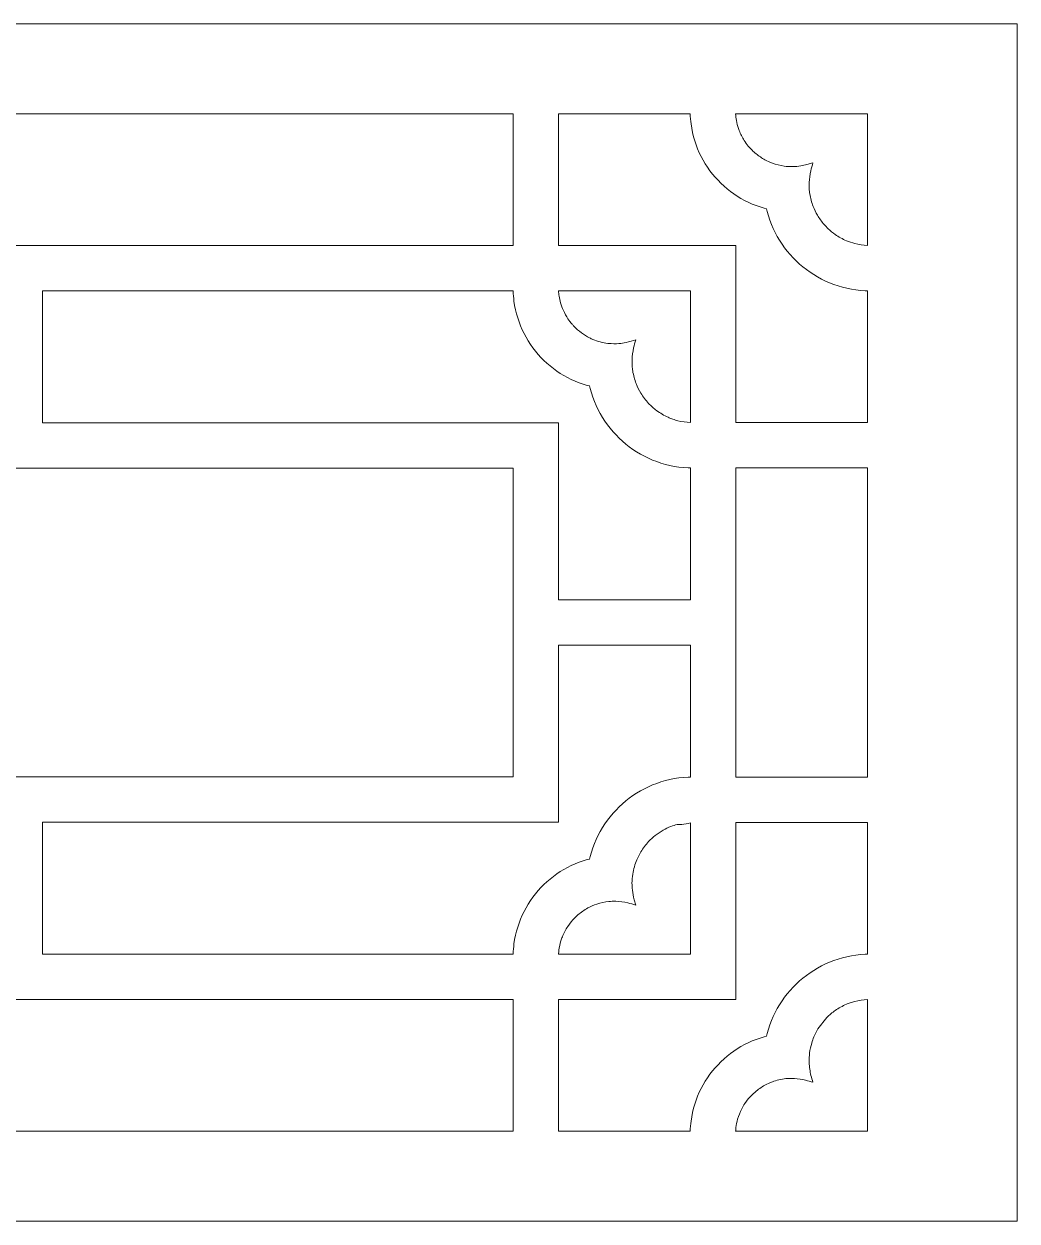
# Model space of a CAD drawing. Header units: centimetres. Extents: x -26.5 to 18, y -3.7 to 6.
# Drawn here: x 9.95 to 18.03, y -3.7 to 6.04 of the extents above; entities that cross this region are included whole.
import ezdxf

# ---------------------------------------------------------------- set-up
doc = ezdxf.new("R2010")
doc.units = ezdxf.units.CM
doc.header["$MEASUREMENT"] = 0
doc.layers.add('layer 1', color=7, linetype='Continuous')

msp = doc.modelspace()

# ---------------------------------------------------------------- linework, layer by layer
at = {"layer": 'layer 1', "color": 242, "lineweight": 9}
for points, knots in [([(-26.53457, -3.70309), (-26.53457, -3.70309), (-26.53457, 6.03856), (-26.53457, 6.03856), (-26.53457, 6.03856), (-26.53457, 6.03856), (18.03348, 6.03856), (18.03348, 6.03856), (18.03348, 6.03856), (18.03348, 6.03856), (18.03348, -3.70309), (18.03348, -3.70309), (18.03348, -3.70309), (18.03348, -3.70309), (-26.53457, -3.70309), (-26.53457, -3.70309)], [0, 0, 0, 0, 0.2, 0.2, 0.2, 0.2, 0.4, 0.4, 0.4, 0.4, 0.6, 0.6, 0.6, 0.6, 1, 1, 1, 1]), ([(13.9322, 5.30794), (13.9322, 5.30794), (5.8994, 5.30794), (5.8994, 5.30794), (5.8994, 5.30794), (5.8994, 5.30794), (5.8994, 4.23529), (5.8994, 4.23529), (5.8994, 4.23529), (5.8994, 4.23529), (13.9322, 4.23529), (13.9322, 4.23529), (13.9322, 4.23529), (13.9322, 4.23529), (13.9322, 5.30794), (13.9322, 5.30794)], [0, 0, 0, 0, 0.2, 0.2, 0.2, 0.2, 0.4, 0.4, 0.4, 0.4, 0.6, 0.6, 0.6, 0.6, 1, 1, 1, 1]), ([(16.37817, 3.99832), (16.37817, 3.99832), (16.34791, 4.01821), (16.34791, 4.01821), (16.34791, 4.01821), (16.34791, 4.01821), (16.31855, 4.03932), (16.31855, 4.03932), (16.31855, 4.03932), (16.31855, 4.03932), (16.29011, 4.06159), (16.29011, 4.06159), (16.29011, 4.06159), (16.29011, 4.06159), (16.26265, 4.08502), (16.26265, 4.08502), (16.26265, 4.08502), (16.26265, 4.08502), (16.23618, 4.10954), (16.23618, 4.10954), (16.23618, 4.10954), (16.23618, 4.10954), (16.21075, 4.13513), (16.21075, 4.13513), (16.21075, 4.13513), (16.21075, 4.13513), (16.1864, 4.16175), (16.1864, 4.16175), (16.1864, 4.16175), (16.1864, 4.16175), (16.16315, 4.18938), (16.16315, 4.18938), (16.16315, 4.18938), (16.16315, 4.18938), (16.14105, 4.21795), (16.14105, 4.21795), (16.14105, 4.21795), (16.14105, 4.21795), (16.12012, 4.24746), (16.12012, 4.24746), (16.12012, 4.24746), (16.12012, 4.24746), (16.10042, 4.27785), (16.10042, 4.27785), (16.10042, 4.27785), (16.10042, 4.27785), (16.08196, 4.3091), (16.08196, 4.3091), (16.08196, 4.3091), (16.08196, 4.3091), (16.0648, 4.34116), (16.0648, 4.34116), (16.0648, 4.34116), (16.0648, 4.34116), (16.04896, 4.37401), (16.04896, 4.37401), (16.04896, 4.37401), (16.04896, 4.37401), (16.03448, 4.4076), (16.03448, 4.4076), (16.03448, 4.4076), (16.03448, 4.4076), (16.0214, 4.44191), (16.0214, 4.44191), (16.0214, 4.44191), (16.0214, 4.44191), (16.00975, 4.47688), (16.00975, 4.47688), (16.00975, 4.47688), (16.00975, 4.47688), (15.99957, 4.51249), (15.99957, 4.51249), (15.99957, 4.51249), (15.99957, 4.51249), (15.99443, 4.53397), (15.99443, 4.53397), (15.99443, 4.53397), (15.99443, 4.53397), (15.97524, 4.53892), (15.97524, 4.53892), (15.97524, 4.53892), (15.97524, 4.53892), (15.94196, 4.54902), (15.94196, 4.54902), (15.94196, 4.54902), (15.94196, 4.54902), (15.90929, 4.56048), (15.90929, 4.56048), (15.90929, 4.56048), (15.90929, 4.56048), (15.87726, 4.57325), (15.87726, 4.57325), (15.87726, 4.57325), (15.87726, 4.57325), (15.84589, 4.58732), (15.84589, 4.58732), (15.84589, 4.58732), (15.84589, 4.58732), (15.81523, 4.60263), (15.81523, 4.60263), (15.81523, 4.60263), (15.81523, 4.60263), (15.78531, 4.61916), (15.78531, 4.61916), (15.78531, 4.61916), (15.78531, 4.61916), (15.75616, 4.63687), (15.75616, 4.63687), (15.75616, 4.63687), (15.75616, 4.63687), (15.7278, 4.65574), (15.7278, 4.65574), (15.7278, 4.65574), (15.7278, 4.65574), (15.70028, 4.67573), (15.70028, 4.67573), (15.70028, 4.67573), (15.70028, 4.67573), (15.67363, 4.6968), (15.67363, 4.6968), (15.67363, 4.6968), (15.67363, 4.6968), (15.64788, 4.71892), (15.64788, 4.71892), (15.64788, 4.71892), (15.64788, 4.71892), (15.62305, 4.74207), (15.62305, 4.74207), (15.62305, 4.74207), (15.62305, 4.74207), (15.5992, 4.7662), (15.5992, 4.7662), (15.5992, 4.7662), (15.5992, 4.7662), (15.57634, 4.79129), (15.57634, 4.79129), (15.57634, 4.79129), (15.57634, 4.79129), (15.55452, 4.8173), (15.55452, 4.8173), (15.55452, 4.8173), (15.55452, 4.8173), (15.53375, 4.84421), (15.53375, 4.84421), (15.53375, 4.84421), (15.53375, 4.84421), (15.51408, 4.87197), (15.51408, 4.87197), (15.51408, 4.87197), (15.51408, 4.87197), (15.49553, 4.90055), (15.49553, 4.90055), (15.49553, 4.90055), (15.49553, 4.90055), (15.47816, 4.92993), (15.47816, 4.92993), (15.47816, 4.92993), (15.47816, 4.92993), (15.46197, 4.96007), (15.46197, 4.96007), (15.46197, 4.96007), (15.46197, 4.96007), (15.44702, 4.99093), (15.44702, 4.99093), (15.44702, 4.99093), (15.44702, 4.99093), (15.43332, 5.02249), (15.43332, 5.02249), (15.43332, 5.02249), (15.43332, 5.02249), (15.42092, 5.0547), (15.42092, 5.0547), (15.42092, 5.0547), (15.42092, 5.0547), (15.40984, 5.08755), (15.40984, 5.08755), (15.40984, 5.08755), (15.40984, 5.08755), (15.40013, 5.12099), (15.40013, 5.12099), (15.40013, 5.12099), (15.40013, 5.12099), (15.39181, 5.15499), (15.39181, 5.15499), (15.39181, 5.15499), (15.39181, 5.15499), (15.38493, 5.18951), (15.38493, 5.18951), (15.38493, 5.18951), (15.38493, 5.18951), (15.37949, 5.22453), (15.37949, 5.22453), (15.37949, 5.22453), (15.37641, 5.25233), (15.37352, 5.27993), (15.37287, 5.30794), (15.37287, 5.30794), (15.37287, 5.30794), (14.30112, 5.30794), (14.30112, 5.30794), (14.30112, 5.30794), (14.30112, 5.30794), (14.30112, 4.23529), (14.30112, 4.23529), (14.30112, 4.23529), (14.30112, 4.23529), (15.74313, 4.23529), (15.74313, 4.23529), (15.74313, 4.23529), (15.74313, 4.23529), (15.74313, 2.7944), (15.74313, 2.7944), (15.74313, 2.7944), (15.74313, 2.7944), (16.81578, 2.7944), (16.81578, 2.7944), (16.81578, 2.7944), (16.81578, 2.7944), (16.81578, 3.86684), (16.81578, 3.86684), (16.81578, 3.86684), (16.81578, 3.86684), (16.79794, 3.86723), (16.79794, 3.86723), (16.79794, 3.86723), (16.79794, 3.86723), (16.75977, 3.86977), (16.75977, 3.86977), (16.75977, 3.86977), (16.75977, 3.86977), (16.72205, 3.87395), (16.72205, 3.87395), (16.72205, 3.87395), (16.72205, 3.87395), (16.68483, 3.87974), (16.68483, 3.87974), (16.68483, 3.87974), (16.68483, 3.87974), (16.64814, 3.8871), (16.64814, 3.8871), (16.64814, 3.8871), (16.64814, 3.8871), (16.61202, 3.89601), (16.61202, 3.89601), (16.61202, 3.89601), (16.61202, 3.89601), (16.5765, 3.90641), (16.5765, 3.90641), (16.5765, 3.90641), (16.5765, 3.90641), (16.54163, 3.91827), (16.54163, 3.91827), (16.54163, 3.91827), (16.54163, 3.91827), (16.50743, 3.93158), (16.50743, 3.93158), (16.50743, 3.93158), (16.50743, 3.93158), (16.47396, 3.94627), (16.47396, 3.94627), (16.47396, 3.94627), (16.47396, 3.94627), (16.44123, 3.96231), (16.44123, 3.96231), (16.44123, 3.96231), (16.44123, 3.96231), (16.40929, 3.97967), (16.40929, 3.97967), (16.40929, 3.97967), (16.40929, 3.97967), (16.37817, 3.99832), (16.37817, 3.99832)], [0, 0, 0, 0, 0.0144928, 0.0144928, 0.0144928, 0.0144928, 0.0289855, 0.0289855, 0.0289855, 0.0289855, 0.0434783, 0.0434783, 0.0434783, 0.0434783, 0.057971, 0.057971, 0.057971, 0.057971, 0.0724638, 0.0724638, 0.0724638, 0.0724638, 0.0869565, 0.0869565, 0.0869565, 0.0869565, 0.1014493, 0.1014493, 0.1014493, 0.1014493, 0.115942, 0.115942, 0.115942, 0.115942, 0.1304348, 0.1304348, 0.1304348, 0.1304348, 0.1449275, 0.1449275, 0.1449275, 0.1449275, 0.1594203, 0.1594203, 0.1594203, 0.1594203, 0.173913, 0.173913, 0.173913, 0.173913, 0.1884058, 0.1884058, 0.1884058, 0.1884058, 0.2028986, 0.2028986, 0.2028986, 0.2028986, 0.2173913, 0.2173913, 0.2173913, 0.2173913, 0.2318841, 0.2318841, 0.2318841, 0.2318841, 0.2463768, 0.2463768, 0.2463768, 0.2463768, 0.2608696, 0.2608696, 0.2608696, 0.2608696, 0.2753623, 0.2753623, 0.2753623, 0.2753623, 0.2898551, 0.2898551, 0.2898551, 0.2898551, 0.3043478, 0.3043478, 0.3043478, 0.3043478, 0.3188406, 0.3188406, 0.3188406, 0.3188406, 0.3333333, 0.3333333, 0.3333333, 0.3333333, 0.3478261, 0.3478261, 0.3478261, 0.3478261, 0.3623188, 0.3623188, 0.3623188, 0.3623188, 0.3768116, 0.3768116, 0.3768116, 0.3768116, 0.3913043, 0.3913043, 0.3913043, 0.3913043, 0.4057971, 0.4057971, 0.4057971, 0.4057971, 0.4202899, 0.4202899, 0.4202899, 0.4202899, 0.4347826, 0.4347826, 0.4347826, 0.4347826, 0.4492754, 0.4492754, 0.4492754, 0.4492754, 0.4637681, 0.4637681, 0.4637681, 0.4637681, 0.4782609, 0.4782609, 0.4782609, 0.4782609, 0.4927536, 0.4927536, 0.4927536, 0.4927536, 0.5072464, 0.5072464, 0.5072464, 0.5072464, 0.5217391, 0.5217391, 0.5217391, 0.5217391, 0.5362319, 0.5362319, 0.5362319, 0.5362319, 0.5507246, 0.5507246, 0.5507246, 0.5507246, 0.5652174, 0.5652174, 0.5652174, 0.5652174, 0.5797101, 0.5797101, 0.5797101, 0.5797101, 0.5942029, 0.5942029, 0.5942029, 0.5942029, 0.6086957, 0.6086957, 0.6086957, 0.6086957, 0.6231884, 0.6231884, 0.6231884, 0.6231884, 0.6376812, 0.6376812, 0.6376812, 0.6376812, 0.6521739, 0.6521739, 0.6521739, 0.6521739, 0.6666667, 0.6666667, 0.6666667, 0.6666667, 0.6811594, 0.6811594, 0.6811594, 0.6811594, 0.6956522, 0.6956522, 0.6956522, 0.6956522, 0.7101449, 0.7101449, 0.7101449, 0.7101449, 0.7246377, 0.7246377, 0.7246377, 0.7246377, 0.7391304, 0.7391304, 0.7391304, 0.7391304, 0.7536232, 0.7536232, 0.7536232, 0.7536232, 0.7681159, 0.7681159, 0.7681159, 0.7681159, 0.7826087, 0.7826087, 0.7826087, 0.7826087, 0.7971014, 0.7971014, 0.7971014, 0.7971014, 0.8115942, 0.8115942, 0.8115942, 0.8115942, 0.826087, 0.826087, 0.826087, 0.826087, 0.8405797, 0.8405797, 0.8405797, 0.8405797, 0.8550725, 0.8550725, 0.8550725, 0.8550725, 0.8695652, 0.8695652, 0.8695652, 0.8695652, 0.884058, 0.884058, 0.884058, 0.884058, 0.8985507, 0.8985507, 0.8985507, 0.8985507, 0.9130435, 0.9130435, 0.9130435, 0.9130435, 0.9275362, 0.9275362, 0.9275362, 0.9275362, 0.942029, 0.942029, 0.942029, 0.942029, 0.9565217, 0.9565217, 0.9565217, 0.9565217, 0.9710145, 0.9710145, 0.9710145, 0.9710145, 1, 1, 1, 1]), ([(15.77185, 5.17114), (15.78323, 5.14283), (15.79676, 5.11601), (15.81261, 5.08998), (15.81261, 5.08998), (15.82259, 5.07383), (15.83443, 5.05916), (15.8458, 5.04398), (15.8458, 5.04398), (15.86525, 5.02177), (15.88584, 5.00126), (15.90849, 4.98236), (15.90849, 4.98236), (15.93142, 4.96363), (15.9555, 4.94726), (15.98107, 4.93237), (15.98107, 4.93237), (16.00081, 4.92233), (16.02086, 4.91324), (16.04141, 4.90503), (16.04141, 4.90503), (16.07271, 4.89449), (16.1043, 4.8868), (16.13691, 4.88175), (16.13691, 4.88175), (16.16044, 4.87827), (16.18432, 4.87773), (16.20807, 4.87784), (16.20807, 4.87784), (16.22962, 4.87804), (16.251, 4.88073), (16.27223, 4.88423), (16.27223, 4.88423), (16.28925, 4.88713), (16.30602, 4.89083), (16.32271, 4.89522), (16.32271, 4.89522), (16.32271, 4.89522), (16.37216, 4.90877), (16.37216, 4.90877), (16.37216, 4.90877), (16.3656, 4.88718), (16.35822, 4.86589), (16.35345, 4.84385), (16.35345, 4.84385), (16.34676, 4.81181), (16.34258, 4.7798), (16.34093, 4.74712), (16.34093, 4.74712), (16.33978, 4.72215), (16.34165, 4.69717), (16.34419, 4.67234), (16.34419, 4.67234), (16.34477, 4.66692), (16.34539, 4.66151), (16.34608, 4.65612), (16.34608, 4.65612), (16.35243, 4.62104), (16.3616, 4.58699), (16.37384, 4.55353), (16.37384, 4.55353), (16.38294, 4.52901), (16.39514, 4.50568), (16.40784, 4.48286), (16.40784, 4.48286), (16.41542, 4.46943), (16.42431, 4.45677), (16.43333, 4.4443), (16.43333, 4.4443), (16.45203, 4.41878), (16.47259, 4.39364), (16.49581, 4.37214), (16.49581, 4.37214), (16.51395, 4.35555), (16.5325, 4.33941), (16.55279, 4.32555), (16.55279, 4.32555), (16.58198, 4.30586), (16.61233, 4.28891), (16.64434, 4.2743), (16.64434, 4.2743), (16.6669, 4.26545), (16.68972, 4.25772), (16.71298, 4.25101), (16.71298, 4.25101), (16.74696, 4.24327), (16.781, 4.23828), (16.81578, 4.23626), (16.81578, 4.23626), (16.81578, 4.23626), (16.81578, 5.30794), (16.81578, 5.30794), (16.81578, 5.30794), (16.81578, 5.30794), (15.74264, 5.30794), (15.74264, 5.30794), (15.74264, 5.30794), (15.74358, 5.28916), (15.74529, 5.27046), (15.74887, 5.25202), (15.74887, 5.25202), (15.75332, 5.23004), (15.75829, 5.20803), (15.76585, 5.18692), (15.76585, 5.18692), (15.7678, 5.18163), (15.7698, 5.17637), (15.77185, 5.17114)], [0, 0, 0, 0, 0.0357143, 0.0357143, 0.0357143, 0.0357143, 0.0714286, 0.0714286, 0.0714286, 0.0714286, 0.1071429, 0.1071429, 0.1071429, 0.1071429, 0.1428571, 0.1428571, 0.1428571, 0.1428571, 0.1785714, 0.1785714, 0.1785714, 0.1785714, 0.2142857, 0.2142857, 0.2142857, 0.2142857, 0.25, 0.25, 0.25, 0.25, 0.2857143, 0.2857143, 0.2857143, 0.2857143, 0.3214286, 0.3214286, 0.3214286, 0.3214286, 0.3571429, 0.3571429, 0.3571429, 0.3571429, 0.3928571, 0.3928571, 0.3928571, 0.3928571, 0.4285714, 0.4285714, 0.4285714, 0.4285714, 0.4642857, 0.4642857, 0.4642857, 0.4642857, 0.5, 0.5, 0.5, 0.5, 0.5357143, 0.5357143, 0.5357143, 0.5357143, 0.5714286, 0.5714286, 0.5714286, 0.5714286, 0.6071429, 0.6071429, 0.6071429, 0.6071429, 0.6428571, 0.6428571, 0.6428571, 0.6428571, 0.6785714, 0.6785714, 0.6785714, 0.6785714, 0.7142857, 0.7142857, 0.7142857, 0.7142857, 0.75, 0.75, 0.75, 0.75, 0.7857143, 0.7857143, 0.7857143, 0.7857143, 0.8214286, 0.8214286, 0.8214286, 0.8214286, 0.8571429, 0.8571429, 0.8571429, 0.8571429, 0.8928571, 0.8928571, 0.8928571, 0.8928571, 0.9285714, 0.9285714, 0.9285714, 0.9285714, 1, 1, 1, 1]), ([(14.93661, 2.55677), (14.93661, 2.55677), (14.90636, 2.57666), (14.90636, 2.57666), (14.90636, 2.57666), (14.90636, 2.57666), (14.87699, 2.59777), (14.87699, 2.59777), (14.87699, 2.59777), (14.87699, 2.59777), (14.84856, 2.62004), (14.84856, 2.62004), (14.84856, 2.62004), (14.84856, 2.62004), (14.82109, 2.64347), (14.82109, 2.64347), (14.82109, 2.64347), (14.82109, 2.64347), (14.79462, 2.66799), (14.79462, 2.66799), (14.79462, 2.66799), (14.79462, 2.66799), (14.76919, 2.69358), (14.76919, 2.69358), (14.76919, 2.69358), (14.76919, 2.69358), (14.74484, 2.7202), (14.74484, 2.7202), (14.74484, 2.7202), (14.74484, 2.7202), (14.72159, 2.74782), (14.72159, 2.74782), (14.72159, 2.74782), (14.72159, 2.74782), (14.69949, 2.7764), (14.69949, 2.7764), (14.69949, 2.7764), (14.69949, 2.7764), (14.67857, 2.80591), (14.67857, 2.80591), (14.67857, 2.80591), (14.67857, 2.80591), (14.65887, 2.8363), (14.65887, 2.8363), (14.65887, 2.8363), (14.65887, 2.8363), (14.64041, 2.86755), (14.64041, 2.86755), (14.64041, 2.86755), (14.64041, 2.86755), (14.62325, 2.89961), (14.62325, 2.89961), (14.62325, 2.89961), (14.62325, 2.89961), (14.60741, 2.93246), (14.60741, 2.93246), (14.60741, 2.93246), (14.60741, 2.93246), (14.59293, 2.96605), (14.59293, 2.96605), (14.59293, 2.96605), (14.59293, 2.96605), (14.57985, 3.00035), (14.57985, 3.00035), (14.57985, 3.00035), (14.57985, 3.00035), (14.5682, 3.03533), (14.5682, 3.03533), (14.5682, 3.03533), (14.5682, 3.03533), (14.55802, 3.07094), (14.55802, 3.07094), (14.55802, 3.07094), (14.55802, 3.07094), (14.55288, 3.09242), (14.55288, 3.09242), (14.55288, 3.09242), (14.55288, 3.09242), (14.53369, 3.09737), (14.53369, 3.09737), (14.53369, 3.09737), (14.53369, 3.09737), (14.50042, 3.10747), (14.50042, 3.10747), (14.50042, 3.10747), (14.50042, 3.10747), (14.46774, 3.11893), (14.46774, 3.11893), (14.46774, 3.11893), (14.46774, 3.11893), (14.43571, 3.1317), (14.43571, 3.1317), (14.43571, 3.1317), (14.43571, 3.1317), (14.40434, 3.14577), (14.40434, 3.14577), (14.40434, 3.14577), (14.40434, 3.14577), (14.37368, 3.16108), (14.37368, 3.16108), (14.37368, 3.16108), (14.37368, 3.16108), (14.34376, 3.17761), (14.34376, 3.17761), (14.34376, 3.17761), (14.34376, 3.17761), (14.31461, 3.19532), (14.31461, 3.19532), (14.31461, 3.19532), (14.31461, 3.19532), (14.28625, 3.21419), (14.28625, 3.21419), (14.28625, 3.21419), (14.28625, 3.21419), (14.25873, 3.23417), (14.25873, 3.23417), (14.25873, 3.23417), (14.25873, 3.23417), (14.23208, 3.25525), (14.23208, 3.25525), (14.23208, 3.25525), (14.23208, 3.25525), (14.20633, 3.27737), (14.20633, 3.27737), (14.20633, 3.27737), (14.20633, 3.27737), (14.1815, 3.30052), (14.1815, 3.30052), (14.1815, 3.30052), (14.1815, 3.30052), (14.15765, 3.32465), (14.15765, 3.32465), (14.15765, 3.32465), (14.15765, 3.32465), (14.13479, 3.34974), (14.13479, 3.34974), (14.13479, 3.34974), (14.13479, 3.34974), (14.11297, 3.37575), (14.11297, 3.37575), (14.11297, 3.37575), (14.11297, 3.37575), (14.0922, 3.40265), (14.0922, 3.40265), (14.0922, 3.40265), (14.0922, 3.40265), (14.07253, 3.43041), (14.07253, 3.43041), (14.07253, 3.43041), (14.07253, 3.43041), (14.05398, 3.459), (14.05398, 3.459), (14.05398, 3.459), (14.05398, 3.459), (14.03661, 3.48837), (14.03661, 3.48837), (14.03661, 3.48837), (14.03661, 3.48837), (14.02042, 3.51852), (14.02042, 3.51852), (14.02042, 3.51852), (14.02042, 3.51852), (14.00547, 3.54938), (14.00547, 3.54938), (14.00547, 3.54938), (14.00547, 3.54938), (13.99177, 3.58094), (13.99177, 3.58094), (13.99177, 3.58094), (13.99177, 3.58094), (13.97937, 3.61315), (13.97937, 3.61315), (13.97937, 3.61315), (13.97937, 3.61315), (13.96829, 3.646), (13.96829, 3.646), (13.96829, 3.646), (13.96829, 3.646), (13.95858, 3.67944), (13.95858, 3.67944), (13.95858, 3.67944), (13.95858, 3.67944), (13.95026, 3.71344), (13.95026, 3.71344), (13.95026, 3.71344), (13.95026, 3.71344), (13.94338, 3.74796), (13.94338, 3.74796), (13.94338, 3.74796), (13.94338, 3.74796), (13.93794, 3.78298), (13.93794, 3.78298), (13.93794, 3.78298), (13.93486, 3.81078), (13.93197, 3.83839), (13.93132, 3.86639), (13.93132, 3.86639), (13.93132, 3.86639), (10.1011, 3.86639), (10.1011, 3.86639), (10.1011, 3.86639), (10.1011, 3.86639), (10.1011, 2.79374), (10.1011, 2.79374), (10.1011, 2.79374), (10.1011, 2.79374), (14.30158, 2.79374), (14.30158, 2.79374), (14.30158, 2.79374), (14.30158, 2.79374), (14.30158, 1.35219), (14.30158, 1.35219), (14.30158, 1.35219), (14.30158, 1.35219), (15.37422, 1.35219), (15.37422, 1.35219), (15.37422, 1.35219), (15.37422, 1.35219), (15.37422, 2.42528), (15.37422, 2.42528), (15.37422, 2.42528), (15.37422, 2.42528), (15.35638, 2.42568), (15.35638, 2.42568), (15.35638, 2.42568), (15.35638, 2.42568), (15.31821, 2.42822), (15.31821, 2.42822), (15.31821, 2.42822), (15.31821, 2.42822), (15.2805, 2.4324), (15.2805, 2.4324), (15.2805, 2.4324), (15.2805, 2.4324), (15.24328, 2.43818), (15.24328, 2.43818), (15.24328, 2.43818), (15.24328, 2.43818), (15.20659, 2.44555), (15.20659, 2.44555), (15.20659, 2.44555), (15.20659, 2.44555), (15.17047, 2.45445), (15.17047, 2.45445), (15.17047, 2.45445), (15.17047, 2.45445), (15.13495, 2.46486), (15.13495, 2.46486), (15.13495, 2.46486), (15.13495, 2.46486), (15.10008, 2.47672), (15.10008, 2.47672), (15.10008, 2.47672), (15.10008, 2.47672), (15.06588, 2.49002), (15.06588, 2.49002), (15.06588, 2.49002), (15.06588, 2.49002), (15.0324, 2.50471), (15.0324, 2.50471), (15.0324, 2.50471), (15.0324, 2.50471), (14.99967, 2.52076), (14.99967, 2.52076), (14.99967, 2.52076), (14.99967, 2.52076), (14.96773, 2.53812), (14.96773, 2.53812), (14.96773, 2.53812), (14.96773, 2.53812), (14.93661, 2.55677), (14.93661, 2.55677)], [0, 0, 0, 0, 0.0144928, 0.0144928, 0.0144928, 0.0144928, 0.0289855, 0.0289855, 0.0289855, 0.0289855, 0.0434783, 0.0434783, 0.0434783, 0.0434783, 0.057971, 0.057971, 0.057971, 0.057971, 0.0724638, 0.0724638, 0.0724638, 0.0724638, 0.0869565, 0.0869565, 0.0869565, 0.0869565, 0.1014493, 0.1014493, 0.1014493, 0.1014493, 0.115942, 0.115942, 0.115942, 0.115942, 0.1304348, 0.1304348, 0.1304348, 0.1304348, 0.1449275, 0.1449275, 0.1449275, 0.1449275, 0.1594203, 0.1594203, 0.1594203, 0.1594203, 0.173913, 0.173913, 0.173913, 0.173913, 0.1884058, 0.1884058, 0.1884058, 0.1884058, 0.2028986, 0.2028986, 0.2028986, 0.2028986, 0.2173913, 0.2173913, 0.2173913, 0.2173913, 0.2318841, 0.2318841, 0.2318841, 0.2318841, 0.2463768, 0.2463768, 0.2463768, 0.2463768, 0.2608696, 0.2608696, 0.2608696, 0.2608696, 0.2753623, 0.2753623, 0.2753623, 0.2753623, 0.2898551, 0.2898551, 0.2898551, 0.2898551, 0.3043478, 0.3043478, 0.3043478, 0.3043478, 0.3188406, 0.3188406, 0.3188406, 0.3188406, 0.3333333, 0.3333333, 0.3333333, 0.3333333, 0.3478261, 0.3478261, 0.3478261, 0.3478261, 0.3623188, 0.3623188, 0.3623188, 0.3623188, 0.3768116, 0.3768116, 0.3768116, 0.3768116, 0.3913043, 0.3913043, 0.3913043, 0.3913043, 0.4057971, 0.4057971, 0.4057971, 0.4057971, 0.4202899, 0.4202899, 0.4202899, 0.4202899, 0.4347826, 0.4347826, 0.4347826, 0.4347826, 0.4492754, 0.4492754, 0.4492754, 0.4492754, 0.4637681, 0.4637681, 0.4637681, 0.4637681, 0.4782609, 0.4782609, 0.4782609, 0.4782609, 0.4927536, 0.4927536, 0.4927536, 0.4927536, 0.5072464, 0.5072464, 0.5072464, 0.5072464, 0.5217391, 0.5217391, 0.5217391, 0.5217391, 0.5362319, 0.5362319, 0.5362319, 0.5362319, 0.5507246, 0.5507246, 0.5507246, 0.5507246, 0.5652174, 0.5652174, 0.5652174, 0.5652174, 0.5797101, 0.5797101, 0.5797101, 0.5797101, 0.5942029, 0.5942029, 0.5942029, 0.5942029, 0.6086957, 0.6086957, 0.6086957, 0.6086957, 0.6231884, 0.6231884, 0.6231884, 0.6231884, 0.6376812, 0.6376812, 0.6376812, 0.6376812, 0.6521739, 0.6521739, 0.6521739, 0.6521739, 0.6666667, 0.6666667, 0.6666667, 0.6666667, 0.6811594, 0.6811594, 0.6811594, 0.6811594, 0.6956522, 0.6956522, 0.6956522, 0.6956522, 0.7101449, 0.7101449, 0.7101449, 0.7101449, 0.7246377, 0.7246377, 0.7246377, 0.7246377, 0.7391304, 0.7391304, 0.7391304, 0.7391304, 0.7536232, 0.7536232, 0.7536232, 0.7536232, 0.7681159, 0.7681159, 0.7681159, 0.7681159, 0.7826087, 0.7826087, 0.7826087, 0.7826087, 0.7971014, 0.7971014, 0.7971014, 0.7971014, 0.8115942, 0.8115942, 0.8115942, 0.8115942, 0.826087, 0.826087, 0.826087, 0.826087, 0.8405797, 0.8405797, 0.8405797, 0.8405797, 0.8550725, 0.8550725, 0.8550725, 0.8550725, 0.8695652, 0.8695652, 0.8695652, 0.8695652, 0.884058, 0.884058, 0.884058, 0.884058, 0.8985507, 0.8985507, 0.8985507, 0.8985507, 0.9130435, 0.9130435, 0.9130435, 0.9130435, 0.9275362, 0.9275362, 0.9275362, 0.9275362, 0.942029, 0.942029, 0.942029, 0.942029, 0.9565217, 0.9565217, 0.9565217, 0.9565217, 0.9710145, 0.9710145, 0.9710145, 0.9710145, 1, 1, 1, 1]), ([(14.31693, 3.76895), (14.32268, 3.74756), (14.33095, 3.72698), (14.33998, 3.7068), (14.33998, 3.7068), (14.3509, 3.68297), (14.36342, 3.66022), (14.37751, 3.63815), (14.37751, 3.63815), (14.38858, 3.62335), (14.39911, 3.60812), (14.41139, 3.59434), (14.41139, 3.59434), (14.41648, 3.58874), (14.42163, 3.58323), (14.42685, 3.57781), (14.42685, 3.57781), (14.46376, 3.54033), (14.50678, 3.50663), (14.55417, 3.48352), (14.55417, 3.48352), (14.56301, 3.47929), (14.57187, 3.47523), (14.58083, 3.47135), (14.58083, 3.47135), (14.61958, 3.45476), (14.6609, 3.44507), (14.70253, 3.43915), (14.70253, 3.43915), (14.70253, 3.43915), (14.70919, 3.43826), (14.70919, 3.43826), (14.70919, 3.43826), (14.73698, 3.43625), (14.7653, 3.43505), (14.79305, 3.43769), (14.79305, 3.43769), (14.81247, 3.43968), (14.83166, 3.44253), (14.85077, 3.44645), (14.85077, 3.44645), (14.8777, 3.45212), (14.90408, 3.45994), (14.93061, 3.46722), (14.93061, 3.46722), (14.92404, 3.44562), (14.91667, 3.42434), (14.9119, 3.4023), (14.9119, 3.4023), (14.90521, 3.37026), (14.90103, 3.33825), (14.89938, 3.30557), (14.89938, 3.30557), (14.89823, 3.28059), (14.9001, 3.25562), (14.90264, 3.23079), (14.90264, 3.23079), (14.90322, 3.22537), (14.90384, 3.21996), (14.90453, 3.21457), (14.90453, 3.21457), (14.91088, 3.17949), (14.92004, 3.14544), (14.93229, 3.11198), (14.93229, 3.11198), (14.94237, 3.08483), (14.95621, 3.05885), (14.97057, 3.03377), (14.97057, 3.03377), (14.98965, 3.00422), (15.01078, 2.97659), (15.03442, 2.95056), (15.03442, 2.95056), (15.05394, 2.92925), (15.07637, 2.91042), (15.09898, 2.89251), (15.09898, 2.89251), (15.12879, 2.87139), (15.15982, 2.85315), (15.19274, 2.83741), (15.19274, 2.83741), (15.20572, 2.8313), (15.219, 2.82646), (15.2325, 2.82174), (15.2325, 2.82174), (15.2454, 2.81731), (15.25837, 2.81323), (15.27143, 2.80946), (15.27143, 2.80946), (15.30541, 2.80172), (15.33945, 2.79672), (15.37422, 2.79471), (15.37422, 2.79471), (15.37422, 2.79471), (15.37422, 3.86639), (15.37422, 3.86639), (15.37422, 3.86639), (15.37422, 3.86639), (14.30109, 3.86639), (14.30109, 3.86639), (14.30109, 3.86639), (14.30182, 3.85174), (14.30321, 3.83714), (14.30503, 3.82261), (14.30503, 3.82261), (14.30831, 3.80454), (14.31229, 3.78669), (14.31693, 3.76895)], [0, 0, 0, 0, 0.0357143, 0.0357143, 0.0357143, 0.0357143, 0.0714286, 0.0714286, 0.0714286, 0.0714286, 0.1071429, 0.1071429, 0.1071429, 0.1071429, 0.1428571, 0.1428571, 0.1428571, 0.1428571, 0.1785714, 0.1785714, 0.1785714, 0.1785714, 0.2142857, 0.2142857, 0.2142857, 0.2142857, 0.25, 0.25, 0.25, 0.25, 0.2857143, 0.2857143, 0.2857143, 0.2857143, 0.3214286, 0.3214286, 0.3214286, 0.3214286, 0.3571429, 0.3571429, 0.3571429, 0.3571429, 0.3928571, 0.3928571, 0.3928571, 0.3928571, 0.4285714, 0.4285714, 0.4285714, 0.4285714, 0.4642857, 0.4642857, 0.4642857, 0.4642857, 0.5, 0.5, 0.5, 0.5, 0.5357143, 0.5357143, 0.5357143, 0.5357143, 0.5714286, 0.5714286, 0.5714286, 0.5714286, 0.6071429, 0.6071429, 0.6071429, 0.6071429, 0.6428571, 0.6428571, 0.6428571, 0.6428571, 0.6785714, 0.6785714, 0.6785714, 0.6785714, 0.7142857, 0.7142857, 0.7142857, 0.7142857, 0.75, 0.75, 0.75, 0.75, 0.7857143, 0.7857143, 0.7857143, 0.7857143, 0.8214286, 0.8214286, 0.8214286, 0.8214286, 0.8571429, 0.8571429, 0.8571429, 0.8571429, 0.8928571, 0.8928571, 0.8928571, 0.8928571, 0.9285714, 0.9285714, 0.9285714, 0.9285714, 1, 1, 1, 1]), ([(5.90063, 2.42483), (5.90063, 2.42483), (5.90063, -0.08936), (5.90063, -0.08936), (5.90063, -0.08936), (5.90063, -0.08936), (13.93267, -0.08936), (13.93267, -0.08936), (13.93267, -0.08936), (13.93267, -0.08936), (13.93267, 2.42483), (13.93267, 2.42483), (13.93267, 2.42483), (13.93267, 2.42483), (5.90063, 2.42483), (5.90063, 2.42483)], [0, 0, 0, 0, 0.2, 0.2, 0.2, 0.2, 0.4, 0.4, 0.4, 0.4, 0.6, 0.6, 0.6, 0.6, 1, 1, 1, 1]), ([(16.81578, -0.0916), (16.81578, -0.0916), (16.81578, 2.42549), (16.81578, 2.42549), (16.81578, 2.42549), (16.81578, 2.42549), (15.74313, 2.42549), (15.74313, 2.42549), (15.74313, 2.42549), (15.74313, 2.42549), (15.74313, -0.0916), (15.74313, -0.0916), (15.74313, -0.0916), (15.74313, -0.0916), (16.81578, -0.0916), (16.81578, -0.0916)], [0, 0, 0, 0, 0.2, 0.2, 0.2, 0.2, 0.4, 0.4, 0.4, 0.4, 0.6, 0.6, 0.6, 0.6, 1, 1, 1, 1]), ([(13.95858, -1.34396), (13.95858, -1.34396), (13.96829, -1.31052), (13.96829, -1.31052), (13.96829, -1.31052), (13.96829, -1.31052), (13.97937, -1.27767), (13.97937, -1.27767), (13.97937, -1.27767), (13.97937, -1.27767), (13.99177, -1.24545), (13.99177, -1.24545), (13.99177, -1.24545), (13.99177, -1.24545), (14.00547, -1.2139), (14.00547, -1.2139), (14.00547, -1.2139), (14.00547, -1.2139), (14.02042, -1.18303), (14.02042, -1.18303), (14.02042, -1.18303), (14.02042, -1.18303), (14.03661, -1.15289), (14.03661, -1.15289), (14.03661, -1.15289), (14.03661, -1.15289), (14.05398, -1.12351), (14.05398, -1.12351), (14.05398, -1.12351), (14.05398, -1.12351), (14.07253, -1.09493), (14.07253, -1.09493), (14.07253, -1.09493), (14.07253, -1.09493), (14.0922, -1.06717), (14.0922, -1.06717), (14.0922, -1.06717), (14.0922, -1.06717), (14.11297, -1.04027), (14.11297, -1.04027), (14.11297, -1.04027), (14.11297, -1.04027), (14.13479, -1.01426), (14.13479, -1.01426), (14.13479, -1.01426), (14.13479, -1.01426), (14.15765, -0.98917), (14.15765, -0.98917), (14.15765, -0.98917), (14.15765, -0.98917), (14.1815, -0.96503), (14.1815, -0.96503), (14.1815, -0.96503), (14.1815, -0.96503), (14.20633, -0.94189), (14.20633, -0.94189), (14.20633, -0.94189), (14.20633, -0.94189), (14.23208, -0.91976), (14.23208, -0.91976), (14.23208, -0.91976), (14.23208, -0.91976), (14.25873, -0.89869), (14.25873, -0.89869), (14.25873, -0.89869), (14.25873, -0.89869), (14.28625, -0.8787), (14.28625, -0.8787), (14.28625, -0.8787), (14.28625, -0.8787), (14.31461, -0.85984), (14.31461, -0.85984), (14.31461, -0.85984), (14.31461, -0.85984), (14.34376, -0.84213), (14.34376, -0.84213), (14.34376, -0.84213), (14.34376, -0.84213), (14.37368, -0.82559), (14.37368, -0.82559), (14.37368, -0.82559), (14.37368, -0.82559), (14.40434, -0.81028), (14.40434, -0.81028), (14.40434, -0.81028), (14.40434, -0.81028), (14.43571, -0.79623), (14.43571, -0.79623), (14.43571, -0.79623), (14.43571, -0.79623), (14.46774, -0.78345), (14.46774, -0.78345), (14.46774, -0.78345), (14.46774, -0.78345), (14.50042, -0.77199), (14.50042, -0.77199), (14.50042, -0.77199), (14.50042, -0.77199), (14.53369, -0.76189), (14.53369, -0.76189), (14.53369, -0.76189), (14.53369, -0.76189), (14.55288, -0.75695), (14.55288, -0.75695), (14.55288, -0.75695), (14.55288, -0.75695), (14.55802, -0.73546), (14.55802, -0.73546), (14.55802, -0.73546), (14.55802, -0.73546), (14.5682, -0.69985), (14.5682, -0.69985), (14.5682, -0.69985), (14.5682, -0.69985), (14.57985, -0.66487), (14.57985, -0.66487), (14.57985, -0.66487), (14.57985, -0.66487), (14.59293, -0.63057), (14.59293, -0.63057), (14.59293, -0.63057), (14.59293, -0.63057), (14.60741, -0.59698), (14.60741, -0.59698), (14.60741, -0.59698), (14.60741, -0.59698), (14.62325, -0.56413), (14.62325, -0.56413), (14.62325, -0.56413), (14.62325, -0.56413), (14.64041, -0.53206), (14.64041, -0.53206), (14.64041, -0.53206), (14.64041, -0.53206), (14.65887, -0.50082), (14.65887, -0.50082), (14.65887, -0.50082), (14.65887, -0.50082), (14.67857, -0.47043), (14.67857, -0.47043), (14.67857, -0.47043), (14.67857, -0.47043), (14.69949, -0.44092), (14.69949, -0.44092), (14.69949, -0.44092), (14.69949, -0.44092), (14.72159, -0.41234), (14.72159, -0.41234), (14.72159, -0.41234), (14.72159, -0.41234), (14.74484, -0.38472), (14.74484, -0.38472), (14.74484, -0.38472), (14.74484, -0.38472), (14.76919, -0.3581), (14.76919, -0.3581), (14.76919, -0.3581), (14.76919, -0.3581), (14.79462, -0.33251), (14.79462, -0.33251), (14.79462, -0.33251), (14.79462, -0.33251), (14.82109, -0.30798), (14.82109, -0.30798), (14.82109, -0.30798), (14.82109, -0.30798), (14.84856, -0.28456), (14.84856, -0.28456), (14.84856, -0.28456), (14.84856, -0.28456), (14.87699, -0.26228), (14.87699, -0.26228), (14.87699, -0.26228), (14.87699, -0.26228), (14.90635, -0.24118), (14.90635, -0.24118), (14.90635, -0.24118), (14.90635, -0.24118), (14.93661, -0.22128), (14.93661, -0.22128), (14.93661, -0.22128), (14.93661, -0.22128), (14.96773, -0.20264), (14.96773, -0.20264), (14.96773, -0.20264), (14.96773, -0.20264), (14.99967, -0.18527), (14.99967, -0.18527), (14.99967, -0.18527), (14.99967, -0.18527), (15.0324, -0.16922), (15.0324, -0.16922), (15.0324, -0.16922), (15.0324, -0.16922), (15.06588, -0.15454), (15.06588, -0.15454), (15.06588, -0.15454), (15.06588, -0.15454), (15.10008, -0.14124), (15.10008, -0.14124), (15.10008, -0.14124), (15.10008, -0.14124), (15.13495, -0.12937), (15.13495, -0.12937), (15.13495, -0.12937), (15.13495, -0.12937), (15.17047, -0.11897), (15.17047, -0.11897), (15.17047, -0.11897), (15.17047, -0.11897), (15.20659, -0.11007), (15.20659, -0.11007), (15.20659, -0.11007), (15.20659, -0.11007), (15.24328, -0.10271), (15.24328, -0.10271), (15.24328, -0.10271), (15.24328, -0.10271), (15.2805, -0.09692), (15.2805, -0.09692), (15.2805, -0.09692), (15.2805, -0.09692), (15.31822, -0.09274), (15.31822, -0.09274), (15.31822, -0.09274), (15.31822, -0.09274), (15.35638, -0.0902), (15.35638, -0.0902), (15.35638, -0.0902), (15.35638, -0.0902), (15.37422, -0.08981), (15.37422, -0.08981), (15.37422, -0.08981), (15.37422, -0.08981), (15.37422, 0.98328), (15.37422, 0.98328), (15.37422, 0.98328), (15.37422, 0.98328), (14.30158, 0.98328), (14.30158, 0.98328), (14.30158, 0.98328), (14.30158, 0.98328), (14.30158, -0.45827), (14.30158, -0.45827), (14.30158, -0.45827), (14.30158, -0.45827), (10.1011, -0.45827), (10.1011, -0.45827), (10.1011, -0.45827), (10.1011, -0.45827), (10.1011, -1.53091), (10.1011, -1.53091), (10.1011, -1.53091), (10.1011, -1.53091), (13.93132, -1.53091), (13.93132, -1.53091), (13.93132, -1.53091), (13.93197, -1.50291), (13.93486, -1.47529), (13.93794, -1.4475), (13.93794, -1.4475), (13.93794, -1.4475), (13.94338, -1.41249), (13.94338, -1.41249), (13.94338, -1.41249), (13.94338, -1.41249), (13.95026, -1.37796), (13.95026, -1.37796), (13.95026, -1.37796), (13.95026, -1.37796), (13.95858, -1.34396), (13.95858, -1.34396)], [0, 0, 0, 0, 0.0144928, 0.0144928, 0.0144928, 0.0144928, 0.0289855, 0.0289855, 0.0289855, 0.0289855, 0.0434783, 0.0434783, 0.0434783, 0.0434783, 0.057971, 0.057971, 0.057971, 0.057971, 0.0724638, 0.0724638, 0.0724638, 0.0724638, 0.0869565, 0.0869565, 0.0869565, 0.0869565, 0.1014493, 0.1014493, 0.1014493, 0.1014493, 0.115942, 0.115942, 0.115942, 0.115942, 0.1304348, 0.1304348, 0.1304348, 0.1304348, 0.1449275, 0.1449275, 0.1449275, 0.1449275, 0.1594203, 0.1594203, 0.1594203, 0.1594203, 0.173913, 0.173913, 0.173913, 0.173913, 0.1884058, 0.1884058, 0.1884058, 0.1884058, 0.2028986, 0.2028986, 0.2028986, 0.2028986, 0.2173913, 0.2173913, 0.2173913, 0.2173913, 0.2318841, 0.2318841, 0.2318841, 0.2318841, 0.2463768, 0.2463768, 0.2463768, 0.2463768, 0.2608696, 0.2608696, 0.2608696, 0.2608696, 0.2753623, 0.2753623, 0.2753623, 0.2753623, 0.2898551, 0.2898551, 0.2898551, 0.2898551, 0.3043478, 0.3043478, 0.3043478, 0.3043478, 0.3188406, 0.3188406, 0.3188406, 0.3188406, 0.3333333, 0.3333333, 0.3333333, 0.3333333, 0.3478261, 0.3478261, 0.3478261, 0.3478261, 0.3623188, 0.3623188, 0.3623188, 0.3623188, 0.3768116, 0.3768116, 0.3768116, 0.3768116, 0.3913043, 0.3913043, 0.3913043, 0.3913043, 0.4057971, 0.4057971, 0.4057971, 0.4057971, 0.4202899, 0.4202899, 0.4202899, 0.4202899, 0.4347826, 0.4347826, 0.4347826, 0.4347826, 0.4492754, 0.4492754, 0.4492754, 0.4492754, 0.4637681, 0.4637681, 0.4637681, 0.4637681, 0.4782609, 0.4782609, 0.4782609, 0.4782609, 0.4927536, 0.4927536, 0.4927536, 0.4927536, 0.5072464, 0.5072464, 0.5072464, 0.5072464, 0.5217391, 0.5217391, 0.5217391, 0.5217391, 0.5362319, 0.5362319, 0.5362319, 0.5362319, 0.5507246, 0.5507246, 0.5507246, 0.5507246, 0.5652174, 0.5652174, 0.5652174, 0.5652174, 0.5797101, 0.5797101, 0.5797101, 0.5797101, 0.5942029, 0.5942029, 0.5942029, 0.5942029, 0.6086957, 0.6086957, 0.6086957, 0.6086957, 0.6231884, 0.6231884, 0.6231884, 0.6231884, 0.6376812, 0.6376812, 0.6376812, 0.6376812, 0.6521739, 0.6521739, 0.6521739, 0.6521739, 0.6666667, 0.6666667, 0.6666667, 0.6666667, 0.6811594, 0.6811594, 0.6811594, 0.6811594, 0.6956522, 0.6956522, 0.6956522, 0.6956522, 0.7101449, 0.7101449, 0.7101449, 0.7101449, 0.7246377, 0.7246377, 0.7246377, 0.7246377, 0.7391304, 0.7391304, 0.7391304, 0.7391304, 0.7536232, 0.7536232, 0.7536232, 0.7536232, 0.7681159, 0.7681159, 0.7681159, 0.7681159, 0.7826087, 0.7826087, 0.7826087, 0.7826087, 0.7971014, 0.7971014, 0.7971014, 0.7971014, 0.8115942, 0.8115942, 0.8115942, 0.8115942, 0.826087, 0.826087, 0.826087, 0.826087, 0.8405797, 0.8405797, 0.8405797, 0.8405797, 0.8550725, 0.8550725, 0.8550725, 0.8550725, 0.8695652, 0.8695652, 0.8695652, 0.8695652, 0.884058, 0.884058, 0.884058, 0.884058, 0.8985507, 0.8985507, 0.8985507, 0.8985507, 0.9130435, 0.9130435, 0.9130435, 0.9130435, 0.9275362, 0.9275362, 0.9275362, 0.9275362, 0.942029, 0.942029, 0.942029, 0.942029, 0.9565217, 0.9565217, 0.9565217, 0.9565217, 0.9710145, 0.9710145, 0.9710145, 0.9710145, 1, 1, 1, 1]), ([(15.21525, -0.49247), (15.19354, -0.5007), (15.17289, -0.51133), (15.15266, -0.52273), (15.15266, -0.52273), (15.13043, -0.53547), (15.10859, -0.54918), (15.08864, -0.56532), (15.08864, -0.56532), (15.06968, -0.5809), (15.05102, -0.59695), (15.03442, -0.61508), (15.03442, -0.61508), (15.01078, -0.64106), (14.98962, -0.66876), (14.97057, -0.6983), (14.97057, -0.6983), (14.95862, -0.71915), (14.94766, -0.74047), (14.9377, -0.76236), (14.9377, -0.76236), (14.92276, -0.80028), (14.91179, -0.83898), (14.90453, -0.8791), (14.90453, -0.8791), (14.90133, -0.90409), (14.89944, -0.92931), (14.8988, -0.95452), (14.8988, -0.95452), (14.8993, -0.97276), (14.90049, -0.99093), (14.90248, -1.00909), (14.90248, -1.00909), (14.90551, -1.03546), (14.90969, -1.06265), (14.91734, -1.08812), (14.91734, -1.08812), (14.91734, -1.08812), (14.93057, -1.13183), (14.93057, -1.13183), (14.93057, -1.13183), (14.9085, -1.12573), (14.8865, -1.11923), (14.8642, -1.11394), (14.8642, -1.11394), (14.8324, -1.10662), (14.79921, -1.10116), (14.76652, -1.10081), (14.76652, -1.10081), (14.74737, -1.10074), (14.72831, -1.10138), (14.70919, -1.10279), (14.70919, -1.10279), (14.6765, -1.10704), (14.64463, -1.11388), (14.61313, -1.12368), (14.61313, -1.12368), (14.58774, -1.1317), (14.56323, -1.14324), (14.53952, -1.15535), (14.53952, -1.15535), (14.51079, -1.17205), (14.48398, -1.19068), (14.45869, -1.2123), (14.45869, -1.2123), (14.43922, -1.22929), (14.42126, -1.24746), (14.40425, -1.26695), (14.40425, -1.26695), (14.40425, -1.26695), (14.37561, -1.30565), (14.37561, -1.30565), (14.37561, -1.30565), (14.35862, -1.33272), (14.34398, -1.36063), (14.33186, -1.39023), (14.33186, -1.39023), (14.3277, -1.40057), (14.32382, -1.41098), (14.32021, -1.42155), (14.32021, -1.42155), (14.313, -1.44704), (14.30645, -1.47338), (14.30355, -1.49977), (14.30355, -1.49977), (14.30249, -1.51012), (14.3016, -1.5205), (14.30109, -1.53091), (14.30109, -1.53091), (14.30109, -1.53091), (15.37422, -1.53091), (15.37422, -1.53091), (15.37422, -1.53091), (15.37422, -1.53091), (15.37422, -0.46282), (15.37422, -0.46282), (15.37422, -0.46282), (15.35078, -0.46799), (15.3278, -0.47385), (15.30378, -0.47604), (15.30378, -0.47604), (15.29136, -0.47692), (15.27937, -0.4768), (15.26699, -0.47527), (15.26699, -0.47527), (15.24954, -0.48042), (15.23233, -0.48615), (15.21525, -0.49247)], [0, 0, 0, 0, 0.0357143, 0.0357143, 0.0357143, 0.0357143, 0.0714286, 0.0714286, 0.0714286, 0.0714286, 0.1071429, 0.1071429, 0.1071429, 0.1071429, 0.1428571, 0.1428571, 0.1428571, 0.1428571, 0.1785714, 0.1785714, 0.1785714, 0.1785714, 0.2142857, 0.2142857, 0.2142857, 0.2142857, 0.25, 0.25, 0.25, 0.25, 0.2857143, 0.2857143, 0.2857143, 0.2857143, 0.3214286, 0.3214286, 0.3214286, 0.3214286, 0.3571429, 0.3571429, 0.3571429, 0.3571429, 0.3928571, 0.3928571, 0.3928571, 0.3928571, 0.4285714, 0.4285714, 0.4285714, 0.4285714, 0.4642857, 0.4642857, 0.4642857, 0.4642857, 0.5, 0.5, 0.5, 0.5, 0.5357143, 0.5357143, 0.5357143, 0.5357143, 0.5714286, 0.5714286, 0.5714286, 0.5714286, 0.6071429, 0.6071429, 0.6071429, 0.6071429, 0.6428571, 0.6428571, 0.6428571, 0.6428571, 0.6785714, 0.6785714, 0.6785714, 0.6785714, 0.7142857, 0.7142857, 0.7142857, 0.7142857, 0.75, 0.75, 0.75, 0.75, 0.7857143, 0.7857143, 0.7857143, 0.7857143, 0.8214286, 0.8214286, 0.8214286, 0.8214286, 0.8571429, 0.8571429, 0.8571429, 0.8571429, 0.8928571, 0.8928571, 0.8928571, 0.8928571, 0.9285714, 0.9285714, 0.9285714, 0.9285714, 1, 1, 1, 1]), ([(15.44702, -2.65545), (15.44702, -2.65545), (15.46197, -2.62458), (15.46197, -2.62458), (15.46197, -2.62458), (15.46197, -2.62458), (15.47816, -2.59445), (15.47816, -2.59445), (15.47816, -2.59445), (15.47816, -2.59445), (15.49553, -2.56507), (15.49553, -2.56507), (15.49553, -2.56507), (15.49553, -2.56507), (15.51408, -2.53648), (15.51408, -2.53648), (15.51408, -2.53648), (15.51408, -2.53648), (15.53375, -2.50872), (15.53375, -2.50872), (15.53375, -2.50872), (15.53375, -2.50872), (15.55452, -2.48182), (15.55452, -2.48182), (15.55452, -2.48182), (15.55452, -2.48182), (15.57634, -2.45581), (15.57634, -2.45581), (15.57634, -2.45581), (15.57634, -2.45581), (15.5992, -2.43072), (15.5992, -2.43072), (15.5992, -2.43072), (15.5992, -2.43072), (15.62305, -2.40658), (15.62305, -2.40658), (15.62305, -2.40658), (15.62305, -2.40658), (15.64788, -2.38344), (15.64788, -2.38344), (15.64788, -2.38344), (15.64788, -2.38344), (15.67363, -2.36131), (15.67363, -2.36131), (15.67363, -2.36131), (15.67363, -2.36131), (15.70028, -2.34024), (15.70028, -2.34024), (15.70028, -2.34024), (15.70028, -2.34024), (15.7278, -2.32026), (15.7278, -2.32026), (15.7278, -2.32026), (15.7278, -2.32026), (15.75616, -2.30139), (15.75616, -2.30139), (15.75616, -2.30139), (15.75616, -2.30139), (15.78531, -2.28368), (15.78531, -2.28368), (15.78531, -2.28368), (15.78531, -2.28368), (15.81523, -2.26715), (15.81523, -2.26715), (15.81523, -2.26715), (15.81523, -2.26715), (15.84589, -2.25184), (15.84589, -2.25184), (15.84589, -2.25184), (15.84589, -2.25184), (15.87726, -2.23778), (15.87726, -2.23778), (15.87726, -2.23778), (15.87726, -2.23778), (15.90929, -2.225), (15.90929, -2.225), (15.90929, -2.225), (15.90929, -2.225), (15.94196, -2.21355), (15.94196, -2.21355), (15.94196, -2.21355), (15.94196, -2.21355), (15.97524, -2.20344), (15.97524, -2.20344), (15.97524, -2.20344), (15.97524, -2.20344), (15.99443, -2.1985), (15.99443, -2.1985), (15.99443, -2.1985), (15.99443, -2.1985), (15.99957, -2.17702), (15.99957, -2.17702), (15.99957, -2.17702), (15.99957, -2.17702), (16.00975, -2.1414), (16.00975, -2.1414), (16.00975, -2.1414), (16.00975, -2.1414), (16.0214, -2.10643), (16.0214, -2.10643), (16.0214, -2.10643), (16.0214, -2.10643), (16.03448, -2.07212), (16.03448, -2.07212), (16.03448, -2.07212), (16.03448, -2.07212), (16.04896, -2.03853), (16.04896, -2.03853), (16.04896, -2.03853), (16.04896, -2.03853), (16.0648, -2.00568), (16.0648, -2.00568), (16.0648, -2.00568), (16.0648, -2.00568), (16.08196, -1.97362), (16.08196, -1.97362), (16.08196, -1.97362), (16.08196, -1.97362), (16.10042, -1.94237), (16.10042, -1.94237), (16.10042, -1.94237), (16.10042, -1.94237), (16.12012, -1.91198), (16.12012, -1.91198), (16.12012, -1.91198), (16.12012, -1.91198), (16.14105, -1.88247), (16.14105, -1.88247), (16.14105, -1.88247), (16.14105, -1.88247), (16.16315, -1.85389), (16.16315, -1.85389), (16.16315, -1.85389), (16.16315, -1.85389), (16.1864, -1.82627), (16.1864, -1.82627), (16.1864, -1.82627), (16.1864, -1.82627), (16.21075, -1.79965), (16.21075, -1.79965), (16.21075, -1.79965), (16.21075, -1.79965), (16.23618, -1.77406), (16.23618, -1.77406), (16.23618, -1.77406), (16.23618, -1.77406), (16.26265, -1.74954), (16.26265, -1.74954), (16.26265, -1.74954), (16.26265, -1.74954), (16.29011, -1.72612), (16.29011, -1.72612), (16.29011, -1.72612), (16.29011, -1.72612), (16.31854, -1.70384), (16.31854, -1.70384), (16.31854, -1.70384), (16.31854, -1.70384), (16.34791, -1.68274), (16.34791, -1.68274), (16.34791, -1.68274), (16.34791, -1.68274), (16.37817, -1.66284), (16.37817, -1.66284), (16.37817, -1.66284), (16.37817, -1.66284), (16.40929, -1.64419), (16.40929, -1.64419), (16.40929, -1.64419), (16.40929, -1.64419), (16.44123, -1.62682), (16.44123, -1.62682), (16.44123, -1.62682), (16.44123, -1.62682), (16.47396, -1.61078), (16.47396, -1.61078), (16.47396, -1.61078), (16.47396, -1.61078), (16.50744, -1.59609), (16.50744, -1.59609), (16.50744, -1.59609), (16.50744, -1.59609), (16.54163, -1.5828), (16.54163, -1.5828), (16.54163, -1.5828), (16.54163, -1.5828), (16.5765, -1.57093), (16.5765, -1.57093), (16.5765, -1.57093), (16.5765, -1.57093), (16.61202, -1.56052), (16.61202, -1.56052), (16.61202, -1.56052), (16.61202, -1.56052), (16.64814, -1.55162), (16.64814, -1.55162), (16.64814, -1.55162), (16.64814, -1.55162), (16.68483, -1.54426), (16.68483, -1.54426), (16.68483, -1.54426), (16.68483, -1.54426), (16.72205, -1.53847), (16.72205, -1.53847), (16.72205, -1.53847), (16.72205, -1.53847), (16.75977, -1.53429), (16.75977, -1.53429), (16.75977, -1.53429), (16.75977, -1.53429), (16.79794, -1.53176), (16.79794, -1.53176), (16.79794, -1.53176), (16.79794, -1.53176), (16.81578, -1.53136), (16.81578, -1.53136), (16.81578, -1.53136), (16.81578, -1.53136), (16.81578, -0.46052), (16.81578, -0.46052), (16.81578, -0.46052), (16.81578, -0.46052), (15.74313, -0.46052), (15.74313, -0.46052), (15.74313, -0.46052), (15.74313, -0.46052), (15.74313, -1.89982), (15.74313, -1.89982), (15.74313, -1.89982), (15.74313, -1.89982), (14.30112, -1.89982), (14.30112, -1.89982), (14.30112, -1.89982), (14.30112, -1.89982), (14.30112, -2.97247), (14.30112, -2.97247), (14.30112, -2.97247), (14.30112, -2.97247), (15.37287, -2.97247), (15.37287, -2.97247), (15.37287, -2.97247), (15.37352, -2.94446), (15.37641, -2.91685), (15.37949, -2.88905), (15.37949, -2.88905), (15.37949, -2.88905), (15.38493, -2.85404), (15.38493, -2.85404), (15.38493, -2.85404), (15.38493, -2.85404), (15.39181, -2.81951), (15.39181, -2.81951), (15.39181, -2.81951), (15.39181, -2.81951), (15.40013, -2.78551), (15.40013, -2.78551), (15.40013, -2.78551), (15.40013, -2.78551), (15.40984, -2.75207), (15.40984, -2.75207), (15.40984, -2.75207), (15.40984, -2.75207), (15.42092, -2.71923), (15.42092, -2.71923), (15.42092, -2.71923), (15.42092, -2.71923), (15.43332, -2.68701), (15.43332, -2.68701), (15.43332, -2.68701), (15.43332, -2.68701), (15.44702, -2.65545), (15.44702, -2.65545)], [0, 0, 0, 0, 0.0144928, 0.0144928, 0.0144928, 0.0144928, 0.0289855, 0.0289855, 0.0289855, 0.0289855, 0.0434783, 0.0434783, 0.0434783, 0.0434783, 0.057971, 0.057971, 0.057971, 0.057971, 0.0724638, 0.0724638, 0.0724638, 0.0724638, 0.0869565, 0.0869565, 0.0869565, 0.0869565, 0.1014493, 0.1014493, 0.1014493, 0.1014493, 0.115942, 0.115942, 0.115942, 0.115942, 0.1304348, 0.1304348, 0.1304348, 0.1304348, 0.1449275, 0.1449275, 0.1449275, 0.1449275, 0.1594203, 0.1594203, 0.1594203, 0.1594203, 0.173913, 0.173913, 0.173913, 0.173913, 0.1884058, 0.1884058, 0.1884058, 0.1884058, 0.2028986, 0.2028986, 0.2028986, 0.2028986, 0.2173913, 0.2173913, 0.2173913, 0.2173913, 0.2318841, 0.2318841, 0.2318841, 0.2318841, 0.2463768, 0.2463768, 0.2463768, 0.2463768, 0.2608696, 0.2608696, 0.2608696, 0.2608696, 0.2753623, 0.2753623, 0.2753623, 0.2753623, 0.2898551, 0.2898551, 0.2898551, 0.2898551, 0.3043478, 0.3043478, 0.3043478, 0.3043478, 0.3188406, 0.3188406, 0.3188406, 0.3188406, 0.3333333, 0.3333333, 0.3333333, 0.3333333, 0.3478261, 0.3478261, 0.3478261, 0.3478261, 0.3623188, 0.3623188, 0.3623188, 0.3623188, 0.3768116, 0.3768116, 0.3768116, 0.3768116, 0.3913043, 0.3913043, 0.3913043, 0.3913043, 0.4057971, 0.4057971, 0.4057971, 0.4057971, 0.4202899, 0.4202899, 0.4202899, 0.4202899, 0.4347826, 0.4347826, 0.4347826, 0.4347826, 0.4492754, 0.4492754, 0.4492754, 0.4492754, 0.4637681, 0.4637681, 0.4637681, 0.4637681, 0.4782609, 0.4782609, 0.4782609, 0.4782609, 0.4927536, 0.4927536, 0.4927536, 0.4927536, 0.5072464, 0.5072464, 0.5072464, 0.5072464, 0.5217391, 0.5217391, 0.5217391, 0.5217391, 0.5362319, 0.5362319, 0.5362319, 0.5362319, 0.5507246, 0.5507246, 0.5507246, 0.5507246, 0.5652174, 0.5652174, 0.5652174, 0.5652174, 0.5797101, 0.5797101, 0.5797101, 0.5797101, 0.5942029, 0.5942029, 0.5942029, 0.5942029, 0.6086957, 0.6086957, 0.6086957, 0.6086957, 0.6231884, 0.6231884, 0.6231884, 0.6231884, 0.6376812, 0.6376812, 0.6376812, 0.6376812, 0.6521739, 0.6521739, 0.6521739, 0.6521739, 0.6666667, 0.6666667, 0.6666667, 0.6666667, 0.6811594, 0.6811594, 0.6811594, 0.6811594, 0.6956522, 0.6956522, 0.6956522, 0.6956522, 0.7101449, 0.7101449, 0.7101449, 0.7101449, 0.7246377, 0.7246377, 0.7246377, 0.7246377, 0.7391304, 0.7391304, 0.7391304, 0.7391304, 0.7536232, 0.7536232, 0.7536232, 0.7536232, 0.7681159, 0.7681159, 0.7681159, 0.7681159, 0.7826087, 0.7826087, 0.7826087, 0.7826087, 0.7971014, 0.7971014, 0.7971014, 0.7971014, 0.8115942, 0.8115942, 0.8115942, 0.8115942, 0.826087, 0.826087, 0.826087, 0.826087, 0.8405797, 0.8405797, 0.8405797, 0.8405797, 0.8550725, 0.8550725, 0.8550725, 0.8550725, 0.8695652, 0.8695652, 0.8695652, 0.8695652, 0.884058, 0.884058, 0.884058, 0.884058, 0.8985507, 0.8985507, 0.8985507, 0.8985507, 0.9130435, 0.9130435, 0.9130435, 0.9130435, 0.9275362, 0.9275362, 0.9275362, 0.9275362, 0.942029, 0.942029, 0.942029, 0.942029, 0.9565217, 0.9565217, 0.9565217, 0.9565217, 0.9710145, 0.9710145, 0.9710145, 0.9710145, 1, 1, 1, 1]), ([(5.8994, -2.97247), (5.8994, -2.97247), (13.9322, -2.97247), (13.9322, -2.97247), (13.9322, -2.97247), (13.9322, -2.97247), (13.9322, -1.89982), (13.9322, -1.89982), (13.9322, -1.89982), (13.9322, -1.89982), (5.8994, -1.89982), (5.8994, -1.89982), (5.8994, -1.89982), (5.8994, -1.89982), (5.8994, -2.97247), (5.8994, -2.97247)], [0, 0, 0, 0, 0.2, 0.2, 0.2, 0.2, 0.4, 0.4, 0.4, 0.4, 0.6, 0.6, 0.6, 0.6, 1, 1, 1, 1]), ([(16.67404, -1.92781), (16.66408, -1.93129), (16.65418, -1.93496), (16.64433, -1.93883), (16.64433, -1.93883), (16.61236, -1.95336), (16.5819, -1.97037), (16.55279, -1.99007), (16.55279, -1.99007), (16.52896, -2.0063), (16.50705, -2.02587), (16.48614, -2.04573), (16.48614, -2.04573), (16.48614, -2.04573), (16.41212, -2.13985), (16.41212, -2.13985), (16.41212, -2.13985), (16.40016, -2.1607), (16.38922, -2.18203), (16.37924, -2.20392), (16.37924, -2.20392), (16.37274, -2.22044), (16.36692, -2.23716), (16.36178, -2.25419), (16.36178, -2.25419), (16.35408, -2.28037), (16.34742, -2.30728), (16.34445, -2.33447), (16.34445, -2.33447), (16.34171, -2.36005), (16.33975, -2.38592), (16.34093, -2.41164), (16.34093, -2.41164), (16.34278, -2.4482), (16.34779, -2.48398), (16.35596, -2.51966), (16.35596, -2.51966), (16.36108, -2.53763), (16.36671, -2.55549), (16.37212, -2.57338), (16.37212, -2.57338), (16.35228, -2.56789), (16.33248, -2.56214), (16.31249, -2.55711), (16.31249, -2.55711), (16.28233, -2.54975), (16.25197, -2.54499), (16.22101, -2.54257), (16.22101, -2.54257), (16.19754, -2.54202), (16.17417, -2.54261), (16.15074, -2.54434), (16.15074, -2.54434), (16.11337, -2.5492), (16.07714, -2.55748), (16.04141, -2.56956), (16.04141, -2.56956), (16.02086, -2.57773), (16.00078, -2.58683), (15.98107, -2.5969), (15.98107, -2.5969), (15.95234, -2.61358), (15.92552, -2.63223), (15.90024, -2.65385), (15.90024, -2.65385), (15.88077, -2.67085), (15.86282, -2.68901), (15.8458, -2.7085), (15.8458, -2.7085), (15.8458, -2.7085), (15.81715, -2.7472), (15.81715, -2.7472), (15.81715, -2.7472), (15.80824, -2.76141), (15.79992, -2.77586), (15.79218, -2.79078), (15.79218, -2.79078), (15.7786, -2.81759), (15.7663, -2.84594), (15.75848, -2.87502), (15.75848, -2.87502), (15.75279, -2.89682), (15.74757, -2.91888), (15.7451, -2.94132), (15.7451, -2.94132), (15.74404, -2.95167), (15.74315, -2.96205), (15.74264, -2.97247), (15.74264, -2.97247), (15.74264, -2.97247), (16.81578, -2.97247), (16.81578, -2.97247), (16.81578, -2.97247), (16.81578, -2.97247), (16.81578, -1.90078), (16.81578, -1.90078), (16.81578, -1.90078), (16.78102, -1.90282), (16.74695, -1.90774), (16.71299, -1.91553), (16.71299, -1.91553), (16.6999, -1.91929), (16.68695, -1.92339), (16.67404, -1.92781)], [0, 0, 0, 0, 0.037037, 0.037037, 0.037037, 0.037037, 0.0740741, 0.0740741, 0.0740741, 0.0740741, 0.1111111, 0.1111111, 0.1111111, 0.1111111, 0.1481481, 0.1481481, 0.1481481, 0.1481481, 0.1851852, 0.1851852, 0.1851852, 0.1851852, 0.2222222, 0.2222222, 0.2222222, 0.2222222, 0.2592593, 0.2592593, 0.2592593, 0.2592593, 0.2962963, 0.2962963, 0.2962963, 0.2962963, 0.3333333, 0.3333333, 0.3333333, 0.3333333, 0.3703704, 0.3703704, 0.3703704, 0.3703704, 0.4074074, 0.4074074, 0.4074074, 0.4074074, 0.4444444, 0.4444444, 0.4444444, 0.4444444, 0.4814815, 0.4814815, 0.4814815, 0.4814815, 0.5185185, 0.5185185, 0.5185185, 0.5185185, 0.5555556, 0.5555556, 0.5555556, 0.5555556, 0.5925926, 0.5925926, 0.5925926, 0.5925926, 0.6296296, 0.6296296, 0.6296296, 0.6296296, 0.6666667, 0.6666667, 0.6666667, 0.6666667, 0.7037037, 0.7037037, 0.7037037, 0.7037037, 0.7407407, 0.7407407, 0.7407407, 0.7407407, 0.7777778, 0.7777778, 0.7777778, 0.7777778, 0.8148148, 0.8148148, 0.8148148, 0.8148148, 0.8518519, 0.8518519, 0.8518519, 0.8518519, 0.8888889, 0.8888889, 0.8888889, 0.8888889, 0.9259259, 0.9259259, 0.9259259, 0.9259259, 1, 1, 1, 1])]:
    msp.add_open_spline(points, degree=3, knots=knots, dxfattribs=at)

doc.saveas('drawing.dxf')
